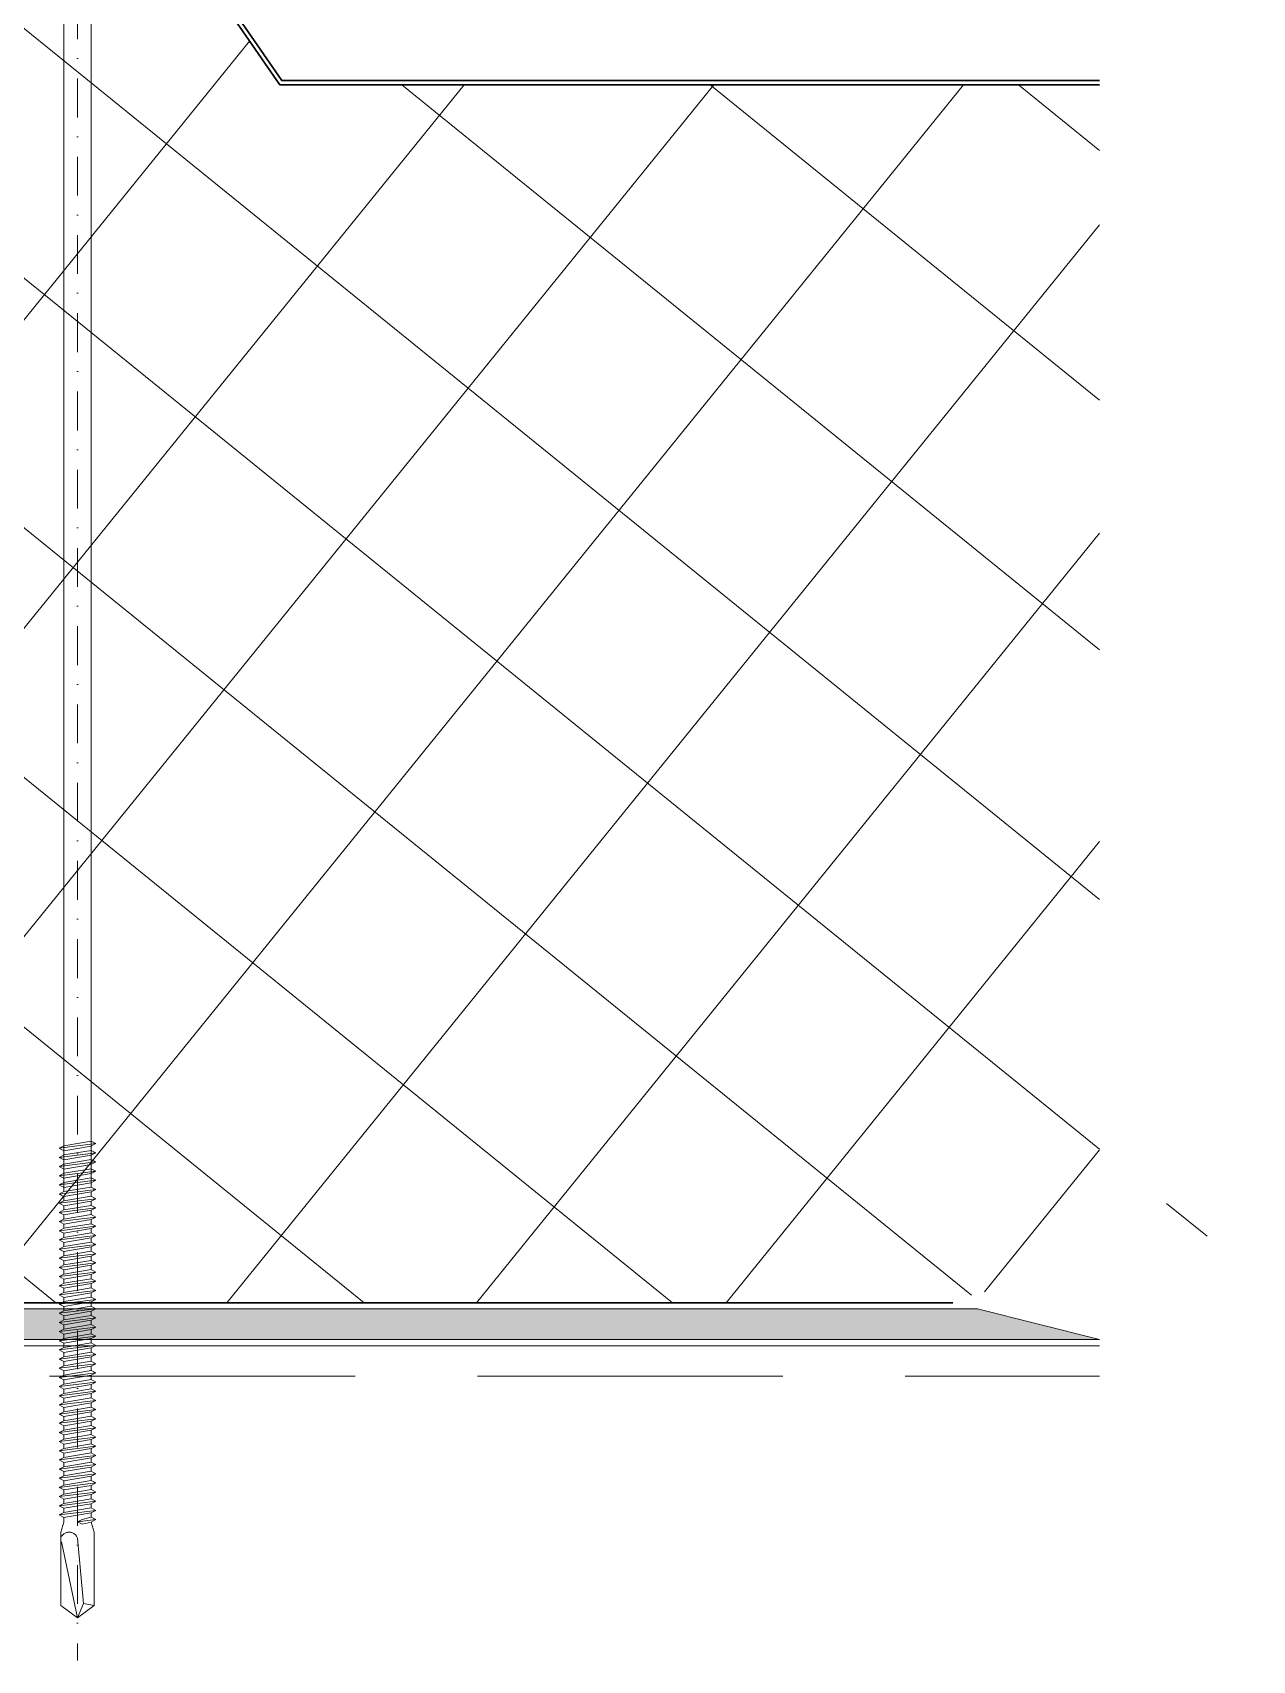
# Model space of a CAD drawing. Header units: millimetres. Extents: x -351329 to 406471, y -253833 to 111767.
# Drawn here: x -230811.5 to -230611.9, y -188456 to -188189.7 of the extents above; entities that cross this region are included whole.
import ezdxf

# ---------------------------------------------------------------- set-up
doc = ezdxf.new("R2010")
doc.units = ezdxf.units.MM
doc.linetypes.add('DASHDOT', pattern=[25.4, 12.7, -6.35, 0, -6.35])
doc.linetypes.add('GOST2.303 4', pattern=[7, 5, -2, 0])
for name, color, linetype, lineweight in [('_Саморез', 12, 'Continuous', 9), ('_Сендвичи', 230, 'Continuous', 30), ('_Сендвичи кровля', 5, 'Continuous', 30), ('тонкие', 221, 'Continuous', 13)]:
    doc.layers.add(name, color=color, linetype=linetype, lineweight=lineweight)

# ---------------------------------------------------------------- blocks, each defined once
blk = doc.blocks.new('*U881')
at = {"layer": '_Саморез'}
for p, q in [((3, -210.7), (-3, -209.95)), ((3, -212.2), (-3, -211.45)), ((3, -213.7), (-3, -212.95)), ((3, -215.2), (-3, -214.45)), ((3, -216.7), (-3, -215.95)), ((3, -218.2), (-3, -217.45)), ((3, -219.7), (-3, -218.95)), ((3, -221.2), (-3, -220.45)), ((3, -222.7), (-3, -221.95)), ((3, -224.2), (-3, -223.45)), ((3, -225.7), (-3, -224.95)), ((3, -227.2), (-3, -226.45)), ((3, -228.7), (-3, -227.95)), ((3, -230.2), (-3, -229.45)), ((3, -231.7), (-3, -230.95)), ((3, -233.2), (-3, -232.45)), ((3, -234.7), (-3, -233.95)), ((3, -236.2), (-3, -235.45)), ((3, -237.7), (-3, -236.95)), ((3, -239.2), (-3, -238.45)), ((3, -240.7), (-3, -239.95)), ((3, -242.2), (-3, -241.45)), ((3, -243.7), (-3, -242.95)), ((3, -245.2), (-3, -244.45)), ((3, -246.7), (-3, -245.95)), ((3, -248.2), (-3, -247.45)), ((3, -249.7), (-3, -248.95)), ((3, -251.2), (-3, -250.45)), ((3, -252.7), (-3, -251.95)), ((3, -254.2), (-3, -253.45)), ((3, -255.7), (-3, -254.95)), ((3, -257.2), (-3, -256.45)), ((3, -258.7), (-3, -257.95)), ((3, -260.2), (-3, -259.45)), ((3, -261.7), (-3, -260.95)), ((3, -263.2), (-3, -262.45)), ((3, -264.7), (-3, -263.95)), ((3, -266.2), (-3, -265.45)), ((3, -267.7), (-3, -266.95)), ((3, -269.2), (-3, -268.45)), ((3, -270.7), (-3, -269.95)), ((0, -271.825), (-3, -271.45))]:
    blk.add_line(p, q, dxfattribs=at)
at = {"layer": '_Саморез', "linetype": 'DASHDOT', "ltscale": 0.5}
blk.add_lwpolyline([(0, 15.5), (0, -294.5)], dxfattribs=at)
at = {"layer": '_Саморез'}
for points in [[(-2.25, -9), (-2.25, -217.05)], [(2.25, -10.3), (2.25, -217.8)], [(-2.25, -210.35), (-2.25, -211.05)], [(-2.25, -211.85), (-2.25, -212.55)], [(2.25, -211.1), (2.25, -211.8)], [(2.25, -212.6), (2.25, -213.3)], [(-2.25, -213.35), (-2.25, -214.05)], [(-2.25, -214.85), (-2.25, -215.55)], [(2.25, -214.1), (2.25, -214.8)], [(2.25, -215.6), (2.25, -216.3)], [(-2.25, -216.35), (-2.25, -217.05)], [(-2.25, -217.85), (-2.25, -218.55)], [(2.25, -217.1), (2.25, -217.8)], [(-2.25, -219.35), (-2.25, -220.05)], [(-2.25, -220.85), (-2.25, -221.55)], [(2.25, -218.6), (2.25, -219.3)], [(2.25, -220.1), (2.25, -220.8)], [(-2.25, -222.35), (-2.25, -223.05)], [(2.25, -221.6), (2.25, -222.3)], [(2.25, -223.1), (2.25, -223.8)], [(-2.25, -223.85), (-2.25, -224.55)], [(-2.25, -225.35), (-2.25, -226.05)], [(2.25, -224.6), (2.25, -225.3)], [(2.25, -226.1), (2.25, -226.8)], [(-2.25, -226.85), (-2.25, -227.55)], [(-2.25, -228.35), (-2.25, -229.05)], [(2.25, -227.6), (2.25, -228.3)], [(-2.25, -229.85), (-2.25, -230.55)], [(-2.25, -231.35), (-2.25, -232.05)], [(2.25, -229.1), (2.25, -229.8)], [(2.25, -230.6), (2.25, -231.3)], [(-2.25, -232.85), (-2.25, -233.55)], [(-2.25, -234.35), (-2.25, -235.05)], [(2.25, -232.1), (2.25, -232.8)], [(2.25, -233.6), (2.25, -234.3)], [(-2.25, -235.85), (-2.25, -236.55)], [(2.25, -235.1), (2.25, -235.8)], [(2.25, -236.6), (2.25, -237.3)], [(-2.25, -237.35), (-2.25, -238.05)], [(-2.25, -238.85), (-2.25, -239.55)], [(2.25, -238.1), (2.25, -238.8)], [(2.25, -239.6), (2.25, -240.3)], [(-2.25, -240.35), (-2.25, -241.05)], [(-2.25, -241.85), (-2.25, -242.55)], [(2.25, -241.1), (2.25, -241.8)], [(-2.25, -243.35), (-2.25, -244.05)], [(-2.25, -244.85), (-2.25, -245.55)], [(2.25, -242.6), (2.25, -243.3)], [(2.25, -244.1), (2.25, -244.8)], [(-2.25, -246.35), (-2.25, -247.05)], [(2.25, -245.6), (2.25, -246.3)], [(2.25, -247.1), (2.25, -247.8)], [(-2.25, -247.85), (-2.25, -248.55)], [(-2.25, -249.35), (-2.25, -250.05)], [(2.25, -248.6), (2.25, -249.3)], [(2.25, -250.1), (2.25, -250.8)], [(-2.25, -250.85), (-2.25, -251.55)], [(-2.25, -252.35), (-2.25, -253.05)], [(2.25, -251.6), (2.25, -252.3)], [(-2.25, -253.85), (-2.25, -254.55)], [(-2.25, -255.35), (-2.25, -256.05)], [(2.25, -253.1), (2.25, -253.8)], [(2.25, -254.6), (2.25, -255.3)], [(-2.25, -256.85), (-2.25, -257.55)], [(2.25, -256.1), (2.25, -256.8)], [(2.25, -257.6), (2.25, -258.3)], [(-2.25, -258.35), (-2.25, -259.05)], [(-2.25, -259.85), (-2.25, -260.55)], [(2.25, -259.1), (2.25, -259.8)], [(2.25, -260.6), (2.25, -261.3)], [(-2.25, -261.35), (-2.25, -262.05)], [(-2.25, -262.85), (-2.25, -263.55)], [(2.25, -262.1), (2.25, -262.8)], [(2.25, -263.6), (2.25, -264.3)], [(-2.25, -264.35), (-2.25, -265.05)], [(-2.25, -265.85), (-2.25, -266.55)], [(2.25, -265.1), (2.25, -265.8)], [(-2.25, -267.35), (-2.25, -268.05)], [(-2.25, -268.85), (-2.25, -269.55)], [(2.25, -266.6), (2.25, -267.3)], [(2.25, -268.1), (2.25, -268.8)], [(-2.25, -270.35), (-2.25, -271.05)], [(2.25, -269.6), (2.25, -270.3)], [(2.25, -271.1), (2.25, -271.85)], [(-2.75, -273.5), (-2.25, -271.85)], [(2.75, -273.5), (2.25, -271.85)], [(0, -287.5), (-2.75, -285.5)], [(0, -287.5), (2.75, -285.5)]]:
    blk.add_lwpolyline(points, dxfattribs=at)
for points in [[(-2.25, -209.55), (2.25, -210.3), (3, -210.7), (2.25, -211.1), (-2.25, -210.35), (-3, -209.95)], [(-2.25, -211.05), (2.25, -211.8), (3, -212.2), (2.25, -212.6), (-2.25, -211.85), (-3, -211.45)], [(-2.25, -212.55), (2.25, -213.3), (3, -213.7), (2.25, -214.1), (-2.25, -213.35), (-3, -212.95)], [(-2.25, -214.05), (2.25, -214.8), (3, -215.2), (2.25, -215.6), (-2.25, -214.85), (-3, -214.45)], [(-2.25, -215.55), (2.25, -216.3), (3, -216.7), (2.25, -217.1), (-2.25, -216.35), (-3, -215.95)], [(-2.25, -217.05), (2.25, -217.8), (3, -218.2), (2.25, -218.6), (-2.25, -217.85), (-3, -217.45)], [(-2.25, -218.55), (2.25, -219.3), (3, -219.7), (2.25, -220.1), (-2.25, -219.35), (-3, -218.95)], [(-2.25, -220.05), (2.25, -220.8), (3, -221.2), (2.25, -221.6), (-2.25, -220.85), (-3, -220.45)], [(-2.25, -221.55), (2.25, -222.3), (3, -222.7), (2.25, -223.1), (-2.25, -222.35), (-3, -221.95)], [(-2.25, -223.05), (2.25, -223.8), (3, -224.2), (2.25, -224.6), (-2.25, -223.85), (-3, -223.45)], [(-2.25, -224.55), (2.25, -225.3), (3, -225.7), (2.25, -226.1), (-2.25, -225.35), (-3, -224.95)], [(-2.25, -226.05), (2.25, -226.8), (3, -227.2), (2.25, -227.6), (-2.25, -226.85), (-3, -226.45)], [(-2.25, -227.55), (2.25, -228.3), (3, -228.7), (2.25, -229.1), (-2.25, -228.35), (-3, -227.95)], [(-2.25, -229.05), (2.25, -229.8), (3, -230.2), (2.25, -230.6), (-2.25, -229.85), (-3, -229.45)], [(-2.25, -230.55), (2.25, -231.3), (3, -231.7), (2.25, -232.1), (-2.25, -231.35), (-3, -230.95)], [(-2.25, -232.05), (2.25, -232.8), (3, -233.2), (2.25, -233.6), (-2.25, -232.85), (-3, -232.45)], [(-2.25, -233.55), (2.25, -234.3), (3, -234.7), (2.25, -235.1), (-2.25, -234.35), (-3, -233.95)], [(-2.25, -235.05), (2.25, -235.8), (3, -236.2), (2.25, -236.6), (-2.25, -235.85), (-3, -235.45)], [(-2.25, -236.55), (2.25, -237.3), (3, -237.7), (2.25, -238.1), (-2.25, -237.35), (-3, -236.95)], [(-2.25, -238.05), (2.25, -238.8), (3, -239.2), (2.25, -239.6), (-2.25, -238.85), (-3, -238.45)], [(-2.25, -239.55), (2.25, -240.3), (3, -240.7), (2.25, -241.1), (-2.25, -240.35), (-3, -239.95)], [(-2.25, -241.05), (2.25, -241.8), (3, -242.2), (2.25, -242.6), (-2.25, -241.85), (-3, -241.45)], [(-2.25, -242.55), (2.25, -243.3), (3, -243.7), (2.25, -244.1), (-2.25, -243.35), (-3, -242.95)], [(-2.25, -244.05), (2.25, -244.8), (3, -245.2), (2.25, -245.6), (-2.25, -244.85), (-3, -244.45)], [(-2.25, -245.55), (2.25, -246.3), (3, -246.7), (2.25, -247.1), (-2.25, -246.35), (-3, -245.95)], [(-2.25, -247.05), (2.25, -247.8), (3, -248.2), (2.25, -248.6), (-2.25, -247.85), (-3, -247.45)], [(-2.25, -248.55), (2.25, -249.3), (3, -249.7), (2.25, -250.1), (-2.25, -249.35), (-3, -248.95)], [(-2.25, -250.05), (2.25, -250.8), (3, -251.2), (2.25, -251.6), (-2.25, -250.85), (-3, -250.45)], [(-2.25, -251.55), (2.25, -252.3), (3, -252.7), (2.25, -253.1), (-2.25, -252.35), (-3, -251.95)], [(-2.25, -253.05), (2.25, -253.8), (3, -254.2), (2.25, -254.6), (-2.25, -253.85), (-3, -253.45)], [(-2.25, -254.55), (2.25, -255.3), (3, -255.7), (2.25, -256.1), (-2.25, -255.35), (-3, -254.95)], [(-2.25, -256.05), (2.25, -256.8), (3, -257.2), (2.25, -257.6), (-2.25, -256.85), (-3, -256.45)], [(-2.25, -257.55), (2.25, -258.3), (3, -258.7), (2.25, -259.1), (-2.25, -258.35), (-3, -257.95)], [(-2.25, -259.05), (2.25, -259.8), (3, -260.2), (2.25, -260.6), (-2.25, -259.85), (-3, -259.45)], [(-2.25, -260.55), (2.25, -261.3), (3, -261.7), (2.25, -262.1), (-2.25, -261.35), (-3, -260.95)], [(-2.25, -262.05), (2.25, -262.8), (3, -263.2), (2.25, -263.6), (-2.25, -262.85), (-3, -262.45)], [(-2.25, -263.55), (2.25, -264.3), (3, -264.7), (2.25, -265.1), (-2.25, -264.35), (-3, -263.95)], [(-2.25, -265.05), (2.25, -265.8), (3, -266.2), (2.25, -266.6), (-2.25, -265.85), (-3, -265.45)], [(-2.25, -266.55), (2.25, -267.3), (3, -267.7), (2.25, -268.1), (-2.25, -267.35), (-3, -266.95)], [(-2.25, -268.05), (2.25, -268.8), (3, -269.2), (2.25, -269.6), (-2.25, -268.85), (-3, -268.45)], [(-2.25, -269.55), (2.25, -270.3), (3, -270.7), (2.25, -271.1), (-2.25, -270.35), (-3, -269.95)], [(-2.25, -271.05), (-0.75, -271.425), (0, -271.825), (-0.75, -272.225), (-2.25, -271.85), (-3, -271.45)]]:
    blk.add_lwpolyline(points, close=True, dxfattribs=at)
at = {"layer": '_Саморез', "linetype": 'DASHDOT'}
for points in [[(-2.75, -285.5), (-2.75, -273.5)], [(2.75, -285.5), (2.75, -273.5)], [(-1, -285.2), (0, -274.5)], [(0, -287.5), (2.75, -274.5)], [(-2.75, -285.5), (-1, -285.2)], [(-1, -285.2), (0, -287.5)]]:
    blk.add_lwpolyline(points, dxfattribs=at)
blk.add_arc((1.375, -274.945), 1.445, 17.94525, 162.05475, dxfattribs=at)

msp = doc.modelspace()

# ---------------------------------------------------------------- hatches: boundary and pattern name
at = {"layer": 'тонкие', "ltscale": 10}
h = msp.add_hatch(dxfattribs=at)
h.set_pattern_fill('ANSI37', color=256, scale=10, angle=6)
h.set_pattern_definition([(51, (-267470.727, -156869.886), (-24.674384, 19.980922), []), (141, (-267470.727, -156869.886), (-19.980922, -24.674384), [])])
h.paths.add_polyline_path([(-230660.86, -188397.49), (-230661.86, -188397.24), (-230611.86, -188384.74), (-230636.86, -188378.49), (-230636.86, -188198.19), (-230771.03, -188198.19), (-230794.53, -188164.19), (-230815.83, -188164.19), (-230839.33, -188198.19), (-230912.85, -188198.19), (-230917.75, -188197.19), (-230942.61, -188197.19), (-230947.51, -188198.19), (-231021.03, -188198.19), (-231044.53, -188164.19), (-231065.83, -188164.19), (-231089.33, -188198.19), (-231107.48, -188198.19), (-231107.48, -188205.49), (-231108.18, -188383.63), (-231106.61, -188383.63), (-231102.54, -188384.35, -0.363949), (-231099.27, -188388.25), (-231099.27, -188397.49)])
h = msp.add_hatch(color=256, dxfattribs=at)
h.dxf.hatch_style = 1
h.paths.add_polyline_path([(-230894.28, -188398.49), (-230894.28, -188403.49), (-230636.86, -188403.49), (-230656.86, -188398.49)])

# ---------------------------------------------------------------- linework, layer by layer
at = {"layer": '_Сендвичи кровля', "color": 7}
for points in [[(-230794.53, -188164.19), (-230771.03, -188198.19), (-230636.86, -188198.19)], [(-230636.86, -188197.49), (-230770.68, -188197.49), (-230794.18, -188163.49)]]:
    msp.add_lwpolyline(points, dxfattribs=at)
msp.add_lwpolyline([(-230660.86, -188397.49), (-231112.64, -188397.49, -0.982697), (-231112.72, -188392.54), (-231103.09, -188392.2, 0.900404), (-231102.54, -188384.35), (-231106.61, -188383.63)], format="xyb", dxfattribs=at)
at = {"layer": 'тонкие', "ltscale": 10}
msp.add_line((-230948.68, -188404.49), (-230636.86, -188404.49), dxfattribs=at)
at = {"layer": 'тонкие', "linetype": 'GOST2.303 4', "ltscale": 10}
msp.add_line((-230948.68, -188409.49), (-230636.86, -188409.49), dxfattribs=at)
at = {"layer": 'тонкие', "ltscale": 10}
msp.add_lwpolyline([(-230894.28, -188403.49), (-230636.86, -188403.49), (-230656.86, -188398.49), (-230894.28, -188398.49)], close=True, dxfattribs=at)

# ---------------------------------------------------------------- block references
at = {"layer": '_Сендвичи', "ltscale": 10, "xscale": -1, "rotation": 359.9999999999999}
msp.add_blockref('*U881', (-230804.11, -188161.49), dxfattribs=at)

doc.saveas('drawing.dxf')
